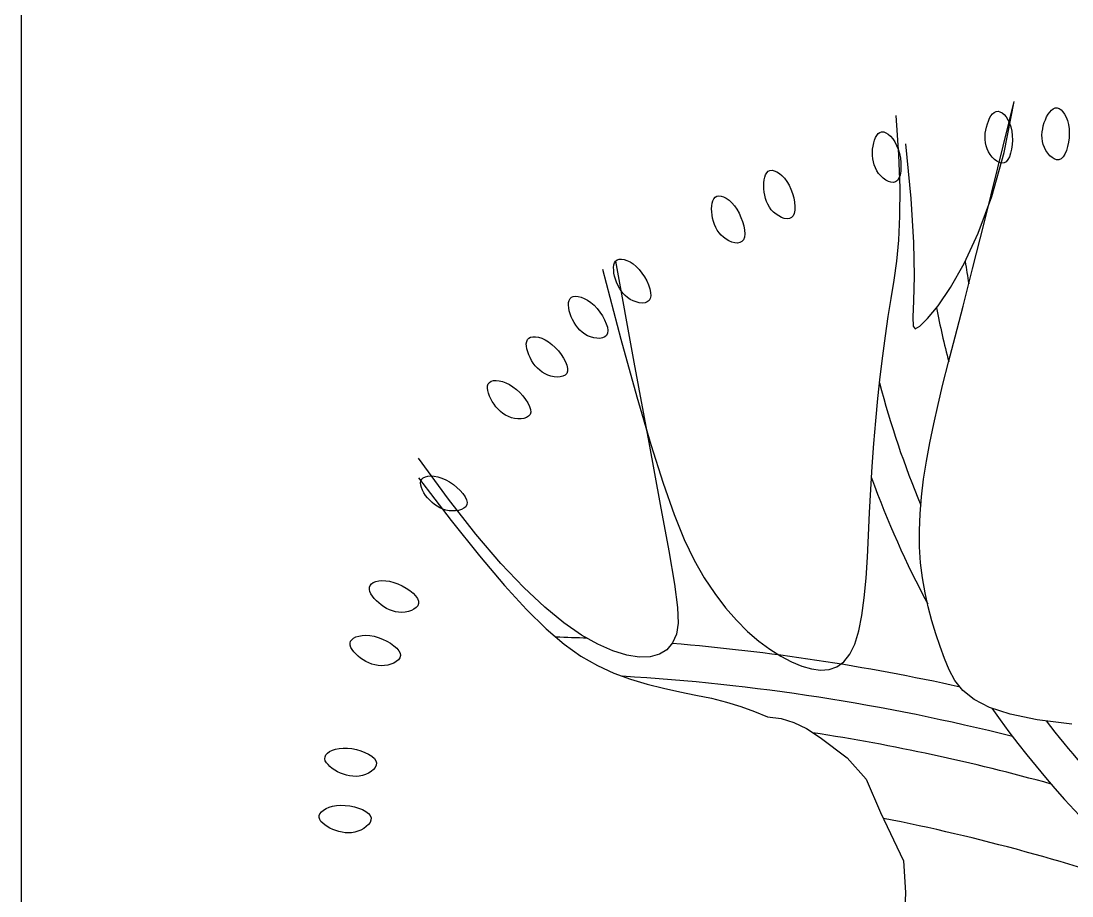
# Model space of a CAD drawing. Header units: millimetres. Extents: x -4017 to 59953, y -688 to 66564.
# Drawn here: x 18446 to 19463, y 43992 to 44838 of the extents above; entities that cross this region are included whole.
import ezdxf

# ---------------------------------------------------------------- set-up
doc = ezdxf.new("R2010")
doc.units = ezdxf.units.MM
doc.layers.add('www.cad-blocks.net', color=7, linetype='Continuous')

# ---------------------------------------------------------------- blocks, each defined once
blk = doc.blocks.new('A$C516926BB')
blk.add_line((20.9051, 38.5194), (20.9051, 0))
blk = doc.blocks.new('A$C60093FB1')
at = {"color": 0}
for p, q in [((0.674, 1.3977), (0.6898, 1.462)), ((0.68, 1.4126), (0.6898, 1.462)), ((0.7242, 1.4518), (0.7258, 1.4536)), ((0.7258, 1.4536), (0.7276, 1.4549)), ((0.7276, 1.4549), (0.7294, 1.4557)), ((0.7294, 1.4557), (0.7313, 1.4558)), ((0.7313, 1.4558), (0.7332, 1.4552)), ((0.7332, 1.4552), (0.7351, 1.454)), ((0.7351, 1.454), (0.7369, 1.4521)), ((0.5784, 1.4104), (0.5757, 1.4483)), ((0.6639, 1.4403), (0.6649, 1.4431)), ((0.6649, 1.4431), (0.6661, 1.4457)), ((0.6661, 1.4457), (0.6674, 1.448)), ((0.6674, 1.448), (0.6689, 1.4499)), ((0.6689, 1.4499), (0.6706, 1.4514)), ((0.6706, 1.4514), (0.6723, 1.4522)), ((0.6723, 1.4522), (0.6742, 1.4525)), ((0.6742, 1.4525), (0.6761, 1.4521)), ((0.6761, 1.4521), (0.6781, 1.451)), ((0.6781, 1.451), (0.6801, 1.4493)), ((0.6801, 1.4493), (0.682, 1.4471)), ((0.682, 1.4471), (0.6837, 1.4443)), ((0.6837, 1.4443), (0.6852, 1.4411)), ((0.7189, 1.4416), (0.72, 1.4444)), ((0.72, 1.4444), (0.7212, 1.4472)), ((0.7212, 1.4472), (0.7226, 1.4497)), ((0.7226, 1.4497), (0.7242, 1.4518)), ((0.7369, 1.4521), (0.7386, 1.4497)), ((0.7386, 1.4497), (0.7401, 1.4469)), ((0.7401, 1.4469), (0.7414, 1.4435)), ((0.7414, 1.4435), (0.7423, 1.4398)), ((0.6619, 1.4312), (0.6624, 1.4343)), ((0.6624, 1.4343), (0.663, 1.4373)), ((0.663, 1.4373), (0.6639, 1.4403)), ((0.6852, 1.4411), (0.6865, 1.4374)), ((0.6865, 1.4374), (0.6874, 1.4334)), ((0.6874, 1.4334), (0.6879, 1.4291)), ((0.7169, 1.4325), (0.7174, 1.4356)), ((0.7174, 1.4356), (0.718, 1.4386)), ((0.718, 1.4386), (0.7189, 1.4416)), ((0.7423, 1.4398), (0.7429, 1.4357)), ((0.7429, 1.4357), (0.7431, 1.4314)), ((0.554, 1.4219), (0.5548, 1.4246)), ((0.5548, 1.4246), (0.5557, 1.4271)), ((0.5557, 1.4271), (0.5569, 1.4292)), ((0.5569, 1.4292), (0.5583, 1.4309)), ((0.5583, 1.4309), (0.5599, 1.432)), ((0.5599, 1.432), (0.5617, 1.4326)), ((0.5617, 1.4326), (0.5637, 1.4325)), ((0.5637, 1.4325), (0.5658, 1.4317)), ((0.5658, 1.4317), (0.568, 1.4303)), ((0.568, 1.4303), (0.5702, 1.4284)), ((0.5702, 1.4284), (0.5724, 1.4259)), ((0.5724, 1.4259), (0.5744, 1.423)), ((0.5744, 1.423), (0.5762, 1.4196)), ((0.6617, 1.4282), (0.6619, 1.4312)), ((0.6618, 1.4251), (0.6617, 1.4282)), ((0.6621, 1.422), (0.6618, 1.4251)), ((0.6879, 1.4291), (0.6881, 1.4247)), ((0.6881, 1.4247), (0.6879, 1.4203)), ((0.7167, 1.4294), (0.7169, 1.4325)), ((0.7168, 1.4264), (0.7167, 1.4294)), ((0.7172, 1.4233), (0.7168, 1.4264)), ((0.718, 1.4203), (0.7172, 1.4233)), ((0.7424, 1.4226), (0.7415, 1.4184)), ((0.7429, 1.427), (0.7424, 1.4226)), ((0.7431, 1.4314), (0.7429, 1.427)), ((0.5529, 1.4128), (0.553, 1.4159)), ((0.5529, 1.4097), (0.5529, 1.4128)), ((0.553, 1.4159), (0.5534, 1.4189)), ((0.5534, 1.4189), (0.554, 1.4219)), ((0.5762, 1.4196), (0.5777, 1.4158)), ((0.5777, 1.4158), (0.5789, 1.4116)), ((0.5849, 1.4209), (0.59, 1.3681)), ((0.6628, 1.419), (0.6621, 1.422)), ((0.6637, 1.4161), (0.6628, 1.419)), ((0.665, 1.4133), (0.6637, 1.4161)), ((0.6667, 1.4106), (0.665, 1.4133)), ((0.6682, 1.3702), (0.68, 1.4126)), ((0.6873, 1.416), (0.6864, 1.4121)), ((0.6879, 1.4203), (0.6873, 1.416)), ((0.7191, 1.4174), (0.718, 1.4203)), ((0.7205, 1.4146), (0.7191, 1.4174)), ((0.7223, 1.4119), (0.7205, 1.4146)), ((0.7403, 1.4145), (0.7388, 1.4112)), ((0.7415, 1.4184), (0.7403, 1.4145)), ((0.5532, 1.4066), (0.5529, 1.4097)), ((0.5537, 1.4035), (0.5532, 1.4066)), ((0.5546, 1.4006), (0.5537, 1.4035)), ((0.5795, 1.3784), (0.5784, 1.4104)), ((0.5789, 1.4116), (0.5798, 1.4073)), ((0.5798, 1.4073), (0.5803, 1.4029)), ((0.5803, 1.4029), (0.5804, 1.3986)), ((0.6687, 1.4081), (0.6667, 1.4106)), ((0.6708, 1.4059), (0.6687, 1.4081)), ((0.6731, 1.4042), (0.6708, 1.4059)), ((0.6754, 1.403), (0.6731, 1.4042)), ((0.6777, 1.4025), (0.6754, 1.403)), ((0.68, 1.4027), (0.6777, 1.4025)), ((0.682, 1.4038), (0.68, 1.4027)), ((0.6837, 1.4058), (0.682, 1.4038)), ((0.6852, 1.4086), (0.6837, 1.4058)), ((0.6864, 1.4121), (0.6852, 1.4086)), ((0.7242, 1.4096), (0.7223, 1.4119)), ((0.7264, 1.4077), (0.7242, 1.4096)), ((0.7286, 1.4064), (0.7264, 1.4077)), ((0.7309, 1.4057), (0.7286, 1.4064)), ((0.7331, 1.4057), (0.7309, 1.4057)), ((0.7352, 1.4066), (0.7331, 1.4057)), ((0.7371, 1.4085), (0.7352, 1.4066)), ((0.7388, 1.4112), (0.7371, 1.4085)), ((0.4495, 1.3912), (0.4506, 1.3931)), ((0.4506, 1.3931), (0.452, 1.3945)), ((0.452, 1.3945), (0.4537, 1.3953)), ((0.4537, 1.3953), (0.4557, 1.3955)), ((0.4557, 1.3955), (0.4579, 1.3951)), ((0.4579, 1.3951), (0.4603, 1.3941)), ((0.4603, 1.3941), (0.4628, 1.3925)), ((0.4628, 1.3925), (0.4653, 1.3904)), ((0.5557, 1.3977), (0.5546, 1.4006)), ((0.5571, 1.395), (0.5557, 1.3977)), ((0.5588, 1.3924), (0.5571, 1.395)), ((0.5609, 1.39), (0.5588, 1.3924)), ((0.5801, 1.3945), (0.5795, 1.3909)), ((0.5804, 1.3986), (0.5801, 1.3945)), ((0.6608, 1.3443), (0.674, 1.3977)), ((0.4477, 1.3805), (0.4478, 1.3835)), ((0.4478, 1.3835), (0.4481, 1.3863)), ((0.4481, 1.3863), (0.4487, 1.3889)), ((0.4487, 1.3889), (0.4495, 1.3912)), ((0.4653, 1.3904), (0.4677, 1.3878)), ((0.4677, 1.3878), (0.4701, 1.3847)), ((0.4701, 1.3847), (0.4722, 1.3812)), ((0.5632, 1.3878), (0.5609, 1.39)), ((0.5657, 1.386), (0.5632, 1.3878)), ((0.5682, 1.3847), (0.5657, 1.386)), ((0.5707, 1.3839), (0.5682, 1.3847)), ((0.573, 1.3837), (0.5707, 1.3839)), ((0.5752, 1.3843), (0.573, 1.3837)), ((0.577, 1.3857), (0.5752, 1.3843)), ((0.5784, 1.3879), (0.577, 1.3857)), ((0.5795, 1.3909), (0.5784, 1.3879)), ((0.4478, 1.3774), (0.4477, 1.3805)), ((0.4481, 1.3743), (0.4478, 1.3774)), ((0.4486, 1.3713), (0.4481, 1.3743)), ((0.4722, 1.3812), (0.474, 1.3773)), ((0.474, 1.3773), (0.4755, 1.3731)), ((0.4755, 1.3731), (0.4767, 1.3689)), ((0.5794, 1.3512), (0.5795, 1.3784)), ((0.3974, 1.361), (0.3977, 1.3637)), ((0.3977, 1.3637), (0.3984, 1.366)), ((0.3984, 1.366), (0.3993, 1.368)), ((0.3993, 1.368), (0.4006, 1.3695)), ((0.4006, 1.3695), (0.4022, 1.3704)), ((0.4022, 1.3704), (0.4042, 1.3708)), ((0.4042, 1.3708), (0.4065, 1.3705)), ((0.4065, 1.3705), (0.4089, 1.3697)), ((0.4089, 1.3697), (0.4115, 1.3684)), ((0.4115, 1.3684), (0.4142, 1.3665)), ((0.4142, 1.3665), (0.4168, 1.3641)), ((0.4168, 1.3641), (0.4194, 1.3612)), ((0.4494, 1.3683), (0.4486, 1.3713)), ((0.4504, 1.3654), (0.4494, 1.3683)), ((0.4517, 1.3626), (0.4504, 1.3654)), ((0.4532, 1.3599), (0.4517, 1.3626)), ((0.4767, 1.3689), (0.4775, 1.3646)), ((0.4775, 1.3646), (0.4779, 1.3606)), ((0.59, 1.3681), (0.5925, 1.3258)), ((0.6551, 1.3346), (0.6682, 1.3702)), ((0.3972, 1.3582), (0.3974, 1.361)), ((0.3974, 1.3552), (0.3972, 1.3582)), ((0.3977, 1.3521), (0.3974, 1.3552)), ((0.3983, 1.3491), (0.3977, 1.3521)), ((0.4194, 1.3612), (0.4217, 1.3578)), ((0.4217, 1.3578), (0.4239, 1.3541)), ((0.4239, 1.3541), (0.4257, 1.35)), ((0.455, 1.3574), (0.4532, 1.3599)), ((0.4572, 1.3551), (0.455, 1.3574)), ((0.4596, 1.3531), (0.4572, 1.3551)), ((0.4622, 1.3513), (0.4596, 1.3531)), ((0.4772, 1.3538), (0.4762, 1.3514)), ((0.4778, 1.357), (0.4772, 1.3538)), ((0.4779, 1.3606), (0.4778, 1.357)), ((0.3991, 1.3461), (0.3983, 1.3491)), ((0.4001, 1.3432), (0.3991, 1.3461)), ((0.4013, 1.3403), (0.4001, 1.3432)), ((0.4257, 1.35), (0.4272, 1.3459)), ((0.4272, 1.3459), (0.4283, 1.3417)), ((0.4283, 1.3417), (0.429, 1.3377)), ((0.4649, 1.3499), (0.4622, 1.3513)), ((0.4676, 1.349), (0.4649, 1.3499)), ((0.4702, 1.3486), (0.4676, 1.349)), ((0.4726, 1.3488), (0.4702, 1.3486)), ((0.4746, 1.3497), (0.4726, 1.3488)), ((0.4762, 1.3514), (0.4746, 1.3497)), ((0.5782, 1.328), (0.5794, 1.3512)), ((0.6496, 1.3003), (0.6608, 1.3443)), ((0.4028, 1.3376), (0.4013, 1.3403)), ((0.4045, 1.3351), (0.4028, 1.3376)), ((0.4065, 1.3328), (0.4045, 1.3351)), ((0.4088, 1.3307), (0.4065, 1.3328)), ((0.429, 1.3377), (0.4293, 1.3341)), ((0.4293, 1.3341), (0.429, 1.3309)), ((0.6416, 1.3054), (0.6551, 1.3346)), ((0.4114, 1.3288), (0.4088, 1.3307)), ((0.4141, 1.3272), (0.4114, 1.3288)), ((0.417, 1.3261), (0.4141, 1.3272)), ((0.4197, 1.3254), (0.417, 1.3261)), ((0.4223, 1.3252), (0.4197, 1.3254)), ((0.4247, 1.3256), (0.4223, 1.3252)), ((0.4266, 1.3266), (0.4247, 1.3256)), ((0.4281, 1.3284), (0.4266, 1.3266)), ((0.429, 1.3309), (0.4281, 1.3284)), ((0.5763, 1.3076), (0.5782, 1.328)), ((0.5925, 1.3258), (0.593, 1.2932)), ((0.3025, 1.3016), (0.3028, 1.304)), ((0.3026, 1.2989), (0.3025, 1.3016)), ((0.3028, 1.304), (0.3035, 1.3061)), ((0.3035, 1.3061), (0.3045, 1.3078)), ((0.3045, 1.3078), (0.306, 1.3089)), ((0.3045, 1.3078), (0.3221, 1.2099)), ((0.306, 1.3089), (0.3078, 1.3096)), ((0.3078, 1.3096), (0.3101, 1.3097)), ((0.3101, 1.3097), (0.3127, 1.3093)), ((0.3127, 1.3093), (0.3154, 1.3084)), ((0.3154, 1.3084), (0.3184, 1.3069)), ((0.3184, 1.3069), (0.3213, 1.305)), ((0.3213, 1.305), (0.3243, 1.3025)), ((0.3243, 1.3025), (0.3272, 1.2996)), ((0.5738, 1.2892), (0.5763, 1.3076)), ((0.6284, 1.2822), (0.6416, 1.3054)), ((0.2917, 1.2998), (0.3095, 1.2324)), ((0.3029, 1.2961), (0.3026, 1.2989)), ((0.3035, 1.2932), (0.3029, 1.2961)), ((0.3043, 1.2902), (0.3035, 1.2932)), ((0.3272, 1.2996), (0.3299, 1.2962)), ((0.3299, 1.2962), (0.3323, 1.2925)), ((0.3323, 1.2925), (0.3345, 1.2886)), ((0.593, 1.2932), (0.5926, 1.2694)), ((0.6404, 1.2642), (0.6496, 1.3003)), ((0.3054, 1.2873), (0.3043, 1.2902)), ((0.3066, 1.2844), (0.3054, 1.2873)), ((0.3081, 1.2817), (0.3066, 1.2844)), ((0.3097, 1.2791), (0.3081, 1.2817)), ((0.3345, 1.2886), (0.3362, 1.2847)), ((0.3362, 1.2847), (0.3375, 1.2809)), ((0.3375, 1.2809), (0.3383, 1.2773)), ((0.571, 1.2716), (0.5738, 1.2892)), ((0.6163, 1.2646), (0.6284, 1.2822)), ((0.2595, 1.2697), (0.2604, 1.2714)), ((0.2604, 1.2714), (0.2617, 1.2727)), ((0.2617, 1.2727), (0.2635, 1.2735)), ((0.2635, 1.2735), (0.2658, 1.2738)), ((0.2658, 1.2738), (0.2684, 1.2736)), ((0.2684, 1.2736), (0.2712, 1.2729)), ((0.2712, 1.2729), (0.2742, 1.2717)), ((0.2742, 1.2717), (0.2774, 1.27)), ((0.3116, 1.2767), (0.3097, 1.2791)), ((0.3137, 1.2744), (0.3116, 1.2767)), ((0.3161, 1.2724), (0.3137, 1.2744)), ((0.3187, 1.2707), (0.3161, 1.2724)), ((0.3215, 1.2693), (0.3187, 1.2707)), ((0.338, 1.2715), (0.3369, 1.2695)), ((0.3385, 1.2741), (0.338, 1.2715)), ((0.3383, 1.2773), (0.3385, 1.2741)), ((0.5681, 1.254), (0.571, 1.2716)), ((0.2589, 1.2651), (0.259, 1.2676)), ((0.2591, 1.2625), (0.2589, 1.2651)), ((0.259, 1.2676), (0.2595, 1.2697)), ((0.2597, 1.2597), (0.2591, 1.2625)), ((0.2774, 1.27), (0.2805, 1.2678)), ((0.2805, 1.2678), (0.2836, 1.2651)), ((0.2836, 1.2651), (0.2866, 1.2619)), ((0.2866, 1.2619), (0.2893, 1.2584)), ((0.3245, 1.2682), (0.3215, 1.2693)), ((0.3274, 1.2675), (0.3245, 1.2682)), ((0.3303, 1.2672), (0.3274, 1.2675)), ((0.3329, 1.2674), (0.3303, 1.2672)), ((0.3351, 1.2682), (0.3329, 1.2674)), ((0.3369, 1.2695), (0.3351, 1.2682)), ((0.5926, 1.2694), (0.592, 1.2535)), ((0.6061, 1.2523), (0.6163, 1.2646)), ((0.6328, 1.2346), (0.6404, 1.2642)), ((0.2605, 1.2568), (0.2597, 1.2597)), ((0.2616, 1.2539), (0.2605, 1.2568)), ((0.2628, 1.2511), (0.2616, 1.2539)), ((0.2643, 1.2483), (0.2628, 1.2511)), ((0.2893, 1.2584), (0.2917, 1.2547)), ((0.2917, 1.2547), (0.2938, 1.2509)), ((0.2938, 1.2509), (0.2954, 1.2472)), ((0.5654, 1.2355), (0.5681, 1.254)), ((0.592, 1.2535), (0.5923, 1.2447)), ((0.5986, 1.2448), (0.6061, 1.2523)), ((0.2659, 1.2457), (0.2643, 1.2483)), ((0.2678, 1.2433), (0.2659, 1.2457)), ((0.2699, 1.241), (0.2678, 1.2433)), ((0.2722, 1.2389), (0.2699, 1.241)), ((0.2954, 1.2472), (0.2965, 1.2437)), ((0.2965, 1.2437), (0.2969, 1.2406)), ((0.2969, 1.2406), (0.2966, 1.2379)), ((0.5923, 1.2447), (0.5941, 1.2421)), ((0.5941, 1.2421), (0.5986, 1.2448)), ((0.2181, 1.2278), (0.2185, 1.23)), ((0.2185, 1.23), (0.2192, 1.2318)), ((0.2192, 1.2318), (0.2205, 1.2332)), ((0.2205, 1.2332), (0.2222, 1.2341)), ((0.2222, 1.2341), (0.2244, 1.2346)), ((0.2244, 1.2346), (0.227, 1.2346)), ((0.227, 1.2346), (0.2299, 1.2341)), ((0.2299, 1.2341), (0.233, 1.2331)), ((0.233, 1.2331), (0.2363, 1.2316)), ((0.2363, 1.2316), (0.2396, 1.2297)), ((0.2396, 1.2297), (0.2429, 1.2272)), ((0.2747, 1.2371), (0.2722, 1.2389)), ((0.2774, 1.2356), (0.2747, 1.2371)), ((0.2803, 1.2344), (0.2774, 1.2356)), ((0.2834, 1.2335), (0.2803, 1.2344)), ((0.2864, 1.2331), (0.2834, 1.2335)), ((0.2892, 1.233), (0.2864, 1.2331)), ((0.2918, 1.2334), (0.2892, 1.233)), ((0.294, 1.2344), (0.2918, 1.2334)), ((0.2956, 1.2359), (0.294, 1.2344)), ((0.2966, 1.2379), (0.2956, 1.2359)), ((0.3095, 1.2324), (0.3249, 1.1764)), ((0.5627, 1.216), (0.5654, 1.2355)), ((0.6264, 1.2099), (0.6328, 1.2346)), ((0.2182, 1.2254), (0.2181, 1.2278)), ((0.2187, 1.2228), (0.2182, 1.2254)), ((0.2195, 1.22), (0.2187, 1.2228)), ((0.2205, 1.2172), (0.2195, 1.22)), ((0.2429, 1.2272), (0.2461, 1.2243)), ((0.2461, 1.2243), (0.2491, 1.2211)), ((0.2491, 1.2211), (0.2518, 1.2175)), ((0.2218, 1.2144), (0.2205, 1.2172)), ((0.2233, 1.2117), (0.2218, 1.2144)), ((0.2249, 1.2091), (0.2233, 1.2117)), ((0.2518, 1.2175), (0.2541, 1.2139)), ((0.2541, 1.2139), (0.256, 1.2104)), ((0.256, 1.2104), (0.2574, 1.207)), ((0.3221, 1.2099), (0.3365, 1.1323)), ((0.5603, 1.1957), (0.5627, 1.216)), ((0.621, 1.1886), (0.6264, 1.2099)), ((0.2268, 1.2066), (0.2249, 1.2091)), ((0.2288, 1.2043), (0.2268, 1.2066)), ((0.2311, 1.2022), (0.2288, 1.2043)), ((0.2335, 1.2003), (0.2311, 1.2022)), ((0.2362, 1.1987), (0.2335, 1.2003)), ((0.2572, 1.1991), (0.2556, 1.1975)), ((0.258, 1.2012), (0.2572, 1.1991)), ((0.2574, 1.207), (0.2581, 1.2039)), ((0.2581, 1.2039), (0.258, 1.2012)), ((0.1807, 1.1871), (0.1813, 1.189)), ((0.1813, 1.189), (0.1824, 1.1905)), ((0.1824, 1.1905), (0.1841, 1.1916)), ((0.1841, 1.1916), (0.1863, 1.1922)), ((0.1863, 1.1922), (0.1889, 1.1924)), ((0.1889, 1.1924), (0.1918, 1.1921)), ((0.1918, 1.1921), (0.195, 1.1914)), ((0.195, 1.1914), (0.1983, 1.1902)), ((0.1983, 1.1902), (0.2018, 1.1885)), ((0.239, 1.1974), (0.2362, 1.1987)), ((0.242, 1.1964), (0.239, 1.1974)), ((0.2451, 1.1958), (0.242, 1.1964)), ((0.2481, 1.1956), (0.2451, 1.1958)), ((0.251, 1.1957), (0.2481, 1.1956)), ((0.2535, 1.1964), (0.251, 1.1957)), ((0.2556, 1.1975), (0.2535, 1.1964)), ((0.558, 1.1748), (0.5603, 1.1957)), ((0.1805, 1.185), (0.1807, 1.1871)), ((0.1808, 1.1825), (0.1805, 1.185)), ((0.1815, 1.18), (0.1808, 1.1825)), ((0.1825, 1.1773), (0.1815, 1.18)), ((0.2018, 1.1885), (0.2052, 1.1863)), ((0.2052, 1.1863), (0.2087, 1.1837)), ((0.2087, 1.1837), (0.2119, 1.1807)), ((0.2119, 1.1807), (0.2149, 1.1774)), ((0.6163, 1.1692), (0.621, 1.1886)), ((0.1838, 1.1746), (0.1825, 1.1773)), ((0.1852, 1.1719), (0.1838, 1.1746)), ((0.1869, 1.1693), (0.1852, 1.1719)), ((0.1888, 1.1668), (0.1869, 1.1693)), ((0.2149, 1.1774), (0.2175, 1.174)), ((0.2175, 1.174), (0.2197, 1.1706)), ((0.2197, 1.1706), (0.2213, 1.1673)), ((0.3249, 1.1764), (0.3384, 1.1305)), ((0.556, 1.1533), (0.558, 1.1748)), ((0.6121, 1.1505), (0.6163, 1.1692)), ((0.1908, 1.1645), (0.1888, 1.1668)), ((0.1931, 1.1623), (0.1908, 1.1645)), ((0.1955, 1.1604), (0.1931, 1.1623)), ((0.198, 1.1588), (0.1955, 1.1604)), ((0.2008, 1.1574), (0.198, 1.1588)), ((0.2217, 1.1594), (0.2203, 1.1577)), ((0.2213, 1.1673), (0.2222, 1.1642)), ((0.2224, 1.1616), (0.2217, 1.1594)), ((0.2222, 1.1642), (0.2224, 1.1616)), ((0.2037, 1.1563), (0.2008, 1.1574)), ((0.2068, 1.1555), (0.2037, 1.1563)), ((0.2099, 1.1552), (0.2068, 1.1555)), ((0.213, 1.1552), (0.2099, 1.1552)), ((0.2158, 1.1556), (0.213, 1.1552)), ((0.2183, 1.1564), (0.2158, 1.1556)), ((0.2203, 1.1577), (0.2183, 1.1564)), ((0.5541, 1.1314), (0.556, 1.1533)), ((0.6083, 1.1322), (0.6121, 1.1505)), ((0.3365, 1.1323), (0.3477, 1.0725)), ((0.3384, 1.1305), (0.3503, 1.0931)), ((0.5525, 1.1092), (0.5541, 1.1314)), ((0.605, 1.1144), (0.6083, 1.1322)), ((0.1429, 1.0775), (0.1139, 1.1172)), ((0.5512, 1.0869), (0.5525, 1.1092)), ((0.6023, 1.0969), (0.605, 1.1144)), ((0.1139, 1.0981), (0.1455, 1.0571)), ((0.117, 1.0969), (0.1185, 1.0982)), ((0.1185, 1.0982), (0.1205, 1.0992)), ((0.1205, 1.0992), (0.123, 1.0998)), ((0.123, 1.0998), (0.126, 1.1)), ((0.126, 1.1), (0.1292, 1.0997)), ((0.1292, 1.0997), (0.1327, 1.0991)), ((0.1327, 1.0991), (0.1364, 1.0979)), ((0.1364, 1.0979), (0.1402, 1.0963)), ((0.1158, 1.0933), (0.1161, 1.0952)), ((0.116, 1.0911), (0.1158, 1.0933)), ((0.1167, 1.0888), (0.116, 1.0911)), ((0.1161, 1.0952), (0.117, 1.0969)), ((0.1177, 1.0863), (0.1167, 1.0888)), ((0.1402, 1.0963), (0.144, 1.0942)), ((0.144, 1.0942), (0.1476, 1.0918)), ((0.1476, 1.0918), (0.1511, 1.089)), ((0.1511, 1.089), (0.1542, 1.086)), ((0.3503, 1.0931), (0.361, 1.0629)), ((0.6002, 1.0799), (0.6023, 1.0969)), ((0.1191, 1.0838), (0.1177, 1.0863)), ((0.1208, 1.0813), (0.1191, 1.0838)), ((0.1227, 1.0789), (0.1208, 1.0813)), ((0.1247, 1.0766), (0.1227, 1.0789)), ((0.1694, 1.0437), (0.1429, 1.0775)), ((0.1542, 1.086), (0.1569, 1.083)), ((0.1569, 1.083), (0.159, 1.08)), ((0.159, 1.08), (0.1604, 1.0771)), ((0.1604, 1.0771), (0.161, 1.0745)), ((0.55, 1.0646), (0.5512, 1.0869)), ((0.5988, 1.0633), (0.6002, 1.0799)), ((0.127, 1.0745), (0.1247, 1.0766)), ((0.1294, 1.0725), (0.127, 1.0745)), ((0.1319, 1.0707), (0.1294, 1.0725)), ((0.1346, 1.0692), (0.1319, 1.0707)), ((0.1374, 1.0679), (0.1346, 1.0692)), ((0.1403, 1.067), (0.1374, 1.0679)), ((0.1434, 1.0664), (0.1403, 1.067)), ((0.1554, 1.0676), (0.1527, 1.0667)), ((0.1577, 1.0688), (0.1554, 1.0676)), ((0.1595, 1.0703), (0.1577, 1.0688)), ((0.1607, 1.0723), (0.1595, 1.0703)), ((0.161, 1.0745), (0.1607, 1.0723)), ((0.3477, 1.0725), (0.3559, 1.0278)), ((0.1465, 1.0662), (0.1434, 1.0664)), ((0.1455, 1.0571), (0.173, 1.0227)), ((0.1497, 1.0663), (0.1465, 1.0662)), ((0.1527, 1.0667), (0.1497, 1.0663)), ((0.361, 1.0629), (0.3709, 1.0385)), ((0.549, 1.0426), (0.55, 1.0646)), ((0.5982, 1.0472), (0.5988, 1.0633)), ((0.5984, 1.0315), (0.5982, 1.0472)), ((0.1936, 1.0154), (0.1694, 1.0437)), ((0.3709, 1.0385), (0.3805, 1.0185)), ((0.5479, 1.0214), (0.549, 1.0426)), ((0.3559, 1.0278), (0.3614, 0.9955)), ((0.5994, 1.0162), (0.5984, 1.0315)), ((0.173, 1.0227), (0.1971, 0.9942)), ((0.3805, 1.0185), (0.3902, 1.0015)), ((0.5466, 1.0011), (0.5479, 1.0214)), ((0.6012, 1.0015), (0.5994, 1.0162)), ((0.2157, 0.9921), (0.1936, 1.0154)), ((0.0683, 0.9957), (0.0701, 0.997)), ((0.0701, 0.997), (0.0725, 0.998)), ((0.0725, 0.998), (0.0754, 0.9986)), ((0.0754, 0.9986), (0.0786, 0.9989)), ((0.0786, 0.9989), (0.0822, 0.9988)), ((0.0822, 0.9988), (0.086, 0.9982)), ((0.086, 0.9982), (0.09, 0.9972)), ((0.09, 0.9972), (0.094, 0.9958)), ((0.3902, 1.0015), (0.4003, 0.9863)), ((0.5449, 0.9823), (0.5466, 1.0011)), ((0.6037, 0.9872), (0.6012, 1.0015)), ((0.0664, 0.9924), (0.067, 0.9941)), ((0.0664, 0.9904), (0.0664, 0.9924)), ((0.0669, 0.9883), (0.0664, 0.9904)), ((0.0679, 0.9861), (0.0669, 0.9883)), ((0.067, 0.9941), (0.0683, 0.9957)), ((0.0694, 0.9838), (0.0679, 0.9861)), ((0.094, 0.9958), (0.0981, 0.9939)), ((0.0981, 0.9939), (0.1019, 0.9917)), ((0.1019, 0.9917), (0.1055, 0.9893)), ((0.1055, 0.9893), (0.1086, 0.9867)), ((0.1086, 0.9867), (0.1111, 0.9841)), ((0.1971, 0.9942), (0.2183, 0.971)), ((0.236, 0.9731), (0.2157, 0.9921)), ((0.3614, 0.9955), (0.3644, 0.973)), ((0.4003, 0.9863), (0.4107, 0.9726)), ((0.6068, 0.9734), (0.6037, 0.9872)), ((0.0711, 0.9816), (0.0694, 0.9838)), ((0.0732, 0.9794), (0.0711, 0.9816)), ((0.0754, 0.9773), (0.0732, 0.9794)), ((0.0778, 0.9754), (0.0754, 0.9773)), ((0.1111, 0.9841), (0.1129, 0.9815)), ((0.1129, 0.9815), (0.1139, 0.979)), ((0.114, 0.9767), (0.1132, 0.9746)), ((0.1139, 0.979), (0.114, 0.9767)), ((0.5426, 0.9652), (0.5449, 0.9823)), ((0.0804, 0.9736), (0.0778, 0.9754)), ((0.083, 0.972), (0.0804, 0.9736)), ((0.0858, 0.9706), (0.083, 0.972)), ((0.0887, 0.9696), (0.0858, 0.9706)), ((0.0916, 0.9688), (0.0887, 0.9696)), ((0.0947, 0.9683), (0.0916, 0.9688)), ((0.0978, 0.9682), (0.0947, 0.9683)), ((0.101, 0.9684), (0.0978, 0.9682)), ((0.1041, 0.969), (0.101, 0.9684)), ((0.107, 0.97), (0.1041, 0.969)), ((0.1095, 0.9712), (0.107, 0.97)), ((0.1116, 0.9728), (0.1095, 0.9712)), ((0.1132, 0.9746), (0.1116, 0.9728)), ((0.2183, 0.971), (0.2373, 0.9524)), ((0.2545, 0.958), (0.236, 0.9731)), ((0.3644, 0.973), (0.3649, 0.9577)), ((0.4107, 0.9726), (0.4213, 0.9605)), ((0.6103, 0.9601), (0.6068, 0.9734)), ((0.2715, 0.9463), (0.2545, 0.958)), ((0.3649, 0.9577), (0.3633, 0.947)), ((0.4213, 0.9605), (0.4321, 0.9498)), ((0.5396, 0.9502), (0.5426, 0.9652)), ((0.6142, 0.9474), (0.6103, 0.9601)), ((0.0534, 0.9444), (0.0562, 0.9453)), ((0.0562, 0.9453), (0.0594, 0.9458)), ((0.0594, 0.9458), (0.063, 0.946)), ((0.063, 0.946), (0.0668, 0.9457)), ((0.0668, 0.9457), (0.0709, 0.9451)), ((0.0709, 0.9451), (0.075, 0.9439)), ((0.2373, 0.9524), (0.2547, 0.9376)), ((0.2873, 0.9375), (0.2715, 0.9463)), ((0.3633, 0.947), (0.3596, 0.9386)), ((0.4321, 0.9498), (0.4429, 0.9405)), ((0.5358, 0.9376), (0.5396, 0.9502)), ((0.6183, 0.9352), (0.6142, 0.9474)), ((0.0477, 0.9383), (0.0482, 0.9402)), ((0.0479, 0.9364), (0.0477, 0.9383)), ((0.0486, 0.9343), (0.0479, 0.9364)), ((0.0482, 0.9402), (0.0493, 0.9418)), ((0.0493, 0.9418), (0.0511, 0.9432)), ((0.0511, 0.9432), (0.0534, 0.9444)), ((0.075, 0.9439), (0.0792, 0.9423)), ((0.0792, 0.9423), (0.0832, 0.9405)), ((0.0832, 0.9405), (0.0869, 0.9383)), ((0.0869, 0.9383), (0.0902, 0.936)), ((0.0902, 0.936), (0.093, 0.9336)), ((0.2547, 0.9376), (0.271, 0.926)), ((0.3018, 0.931), (0.2873, 0.9375)), ((0.3596, 0.9386), (0.3541, 0.9321)), ((0.4429, 0.9405), (0.4537, 0.9326)), ((0.5309, 0.9278), (0.5358, 0.9376)), ((0.6226, 0.9236), (0.6183, 0.9352)), ((0.0498, 0.9322), (0.0486, 0.9343)), ((0.0514, 0.9301), (0.0498, 0.9322)), ((0.0533, 0.928), (0.0514, 0.9301)), ((0.0555, 0.926), (0.0533, 0.928)), ((0.0579, 0.924), (0.0555, 0.926)), ((0.093, 0.9336), (0.095, 0.9311)), ((0.095, 0.9311), (0.0962, 0.9287)), ((0.0964, 0.9264), (0.0958, 0.9243)), ((0.0962, 0.9287), (0.0964, 0.9264)), ((0.271, 0.926), (0.2869, 0.9168)), ((0.3152, 0.9269), (0.3018, 0.931)), ((0.3272, 0.925), (0.3152, 0.9269)), ((0.3378, 0.9253), (0.3272, 0.925)), ((0.3468, 0.9277), (0.3378, 0.9253)), ((0.3541, 0.9321), (0.3468, 0.9277)), ((0.4537, 0.9326), (0.4643, 0.9259)), ((0.4643, 0.9259), (0.4745, 0.9205)), ((0.5251, 0.9205), (0.5309, 0.9278)), ((0.0605, 0.9223), (0.0579, 0.924)), ((0.0631, 0.9207), (0.0605, 0.9223)), ((0.0659, 0.9193), (0.0631, 0.9207)), ((0.0688, 0.9182), (0.0659, 0.9193)), ((0.0717, 0.9174), (0.0688, 0.9182)), ((0.0748, 0.9168), (0.0717, 0.9174)), ((0.0778, 0.9166), (0.0748, 0.9168)), ((0.081, 0.9167), (0.0778, 0.9166)), ((0.0841, 0.9172), (0.081, 0.9167)), ((0.0871, 0.918), (0.0841, 0.9172)), ((0.0899, 0.9192), (0.0871, 0.918)), ((0.0924, 0.9207), (0.0899, 0.9192)), ((0.0944, 0.9224), (0.0924, 0.9207)), ((0.0958, 0.9243), (0.0944, 0.9224)), ((0.2869, 0.9168), (0.3028, 0.9095)), ((0.4745, 0.9205), (0.4844, 0.9163)), ((0.4844, 0.9163), (0.4938, 0.9136)), ((0.5109, 0.9131), (0.5184, 0.9157)), ((0.5184, 0.9157), (0.5251, 0.9205)), ((0.6271, 0.9126), (0.6226, 0.9236)), ((0.3028, 0.9095), (0.3189, 0.9036)), ((0.4938, 0.9136), (0.5027, 0.9124)), ((0.5027, 0.9124), (0.5109, 0.9131)), ((0.6326, 0.9023), (0.6271, 0.9126)), ((0.3189, 0.9036), (0.3349, 0.8988)), ((0.3349, 0.8988), (0.3509, 0.8949)), ((0.3509, 0.8949), (0.3666, 0.8915)), ((0.6403, 0.8928), (0.6326, 0.9023)), ((0.3666, 0.8915), (0.382, 0.8883)), ((0.382, 0.8883), (0.3971, 0.8851)), ((0.3971, 0.8851), (0.4116, 0.8815)), ((0.651, 0.8841), (0.6403, 0.8928)), ((0.6659, 0.8764), (0.651, 0.8841)), ((0.4116, 0.8815), (0.4255, 0.8773)), ((0.4255, 0.8773), (0.4388, 0.8725)), ((0.686, 0.8698), (0.6659, 0.8764)), ((0.4388, 0.8725), (0.4513, 0.8671)), ((0.4513, 0.8671), (0.4646, 0.8655)), ((0.4646, 0.8655), (0.4768, 0.8619)), ((0.7122, 0.8643), (0.686, 0.8698)), ((0.7457, 0.8601), (0.7122, 0.8643)), ((0.4768, 0.8619), (0.4889, 0.8558)), ((0.4889, 0.8558), (0.5023, 0.8473)), ((0.5023, 0.8473), (0.5283, 0.8277)), ((0.0259, 0.8321), (0.028, 0.8336)), ((0.028, 0.8336), (0.0307, 0.8349)), ((0.0307, 0.8349), (0.0338, 0.8359)), ((0.0338, 0.8359), (0.0373, 0.8367)), ((0.0373, 0.8367), (0.0411, 0.837)), ((0.0411, 0.837), (0.0452, 0.837)), ((0.0452, 0.837), (0.0495, 0.8365)), ((0.0495, 0.8365), (0.0538, 0.8356)), ((0.0538, 0.8356), (0.0581, 0.8344)), ((0.0581, 0.8344), (0.0621, 0.8328)), ((0.0234, 0.8267), (0.0236, 0.8286)), ((0.0238, 0.8248), (0.0234, 0.8267)), ((0.0236, 0.8286), (0.0244, 0.8304)), ((0.0249, 0.8229), (0.0238, 0.8248)), ((0.0244, 0.8304), (0.0259, 0.8321)), ((0.0621, 0.8328), (0.0657, 0.8311)), ((0.0657, 0.8311), (0.0688, 0.8291)), ((0.0688, 0.8291), (0.0712, 0.827)), ((0.0712, 0.827), (0.0727, 0.8248)), ((0.0727, 0.8248), (0.0733, 0.8226)), ((0.5283, 0.8277), (0.5468, 0.807)), ((0.0264, 0.821), (0.0249, 0.8229)), ((0.0283, 0.8191), (0.0264, 0.821)), ((0.0305, 0.8174), (0.0283, 0.8191)), ((0.033, 0.8157), (0.0305, 0.8174)), ((0.0357, 0.8142), (0.033, 0.8157)), ((0.0385, 0.8129), (0.0357, 0.8142)), ((0.0681, 0.8144), (0.0655, 0.8129)), ((0.0703, 0.8163), (0.0681, 0.8144)), ((0.072, 0.8183), (0.0703, 0.8163)), ((0.073, 0.8204), (0.072, 0.8183)), ((0.0733, 0.8226), (0.073, 0.8204)), ((0.0414, 0.8117), (0.0385, 0.8129)), ((0.0443, 0.8108), (0.0414, 0.8117)), ((0.0473, 0.8102), (0.0443, 0.8108)), ((0.0504, 0.8098), (0.0473, 0.8102)), ((0.0535, 0.8097), (0.0504, 0.8098)), ((0.0565, 0.8099), (0.0535, 0.8097)), ((0.0596, 0.8106), (0.0565, 0.8099)), ((0.0626, 0.8115), (0.0596, 0.8106)), ((0.0655, 0.8129), (0.0626, 0.8115)), ((0.5468, 0.807), (0.5607, 0.7746)), ((0.0179, 0.7717), (0.0186, 0.7736)), ((0.0186, 0.7736), (0.02, 0.7754)), ((0.02, 0.7754), (0.022, 0.7771)), ((0.022, 0.7771), (0.0245, 0.7786)), ((0.0245, 0.7786), (0.0275, 0.7798)), ((0.0275, 0.7798), (0.0309, 0.7808)), ((0.0309, 0.7808), (0.0347, 0.7815)), ((0.0347, 0.7815), (0.0388, 0.7818)), ((0.0388, 0.7818), (0.0431, 0.7816)), ((0.0431, 0.7816), (0.0475, 0.7811)), ((0.0475, 0.7811), (0.0519, 0.7802)), ((0.0519, 0.7802), (0.056, 0.779)), ((0.056, 0.779), (0.0597, 0.7775)), ((0.0597, 0.7775), (0.063, 0.7758)), ((0.063, 0.7758), (0.0655, 0.7739)), ((0.0655, 0.7739), (0.0672, 0.7718)), ((0.5607, 0.7746), (0.5828, 0.7281)), ((0.0178, 0.7698), (0.0179, 0.7717)), ((0.0185, 0.768), (0.0178, 0.7698)), ((0.0196, 0.7661), (0.0185, 0.768)), ((0.0213, 0.7644), (0.0196, 0.7661)), ((0.0233, 0.7627), (0.0213, 0.7644)), ((0.0257, 0.7611), (0.0233, 0.7627)), ((0.0654, 0.7631), (0.0634, 0.7611)), ((0.067, 0.7652), (0.0654, 0.7631)), ((0.0678, 0.7674), (0.067, 0.7652)), ((0.0672, 0.7718), (0.068, 0.7696)), ((0.068, 0.7696), (0.0678, 0.7674)), ((0.0283, 0.7596), (0.0257, 0.7611)), ((0.0311, 0.7583), (0.0283, 0.7596)), ((0.034, 0.7572), (0.0311, 0.7583)), ((0.037, 0.7563), (0.034, 0.7572)), ((0.04, 0.7556), (0.037, 0.7563)), ((0.043, 0.7552), (0.04, 0.7556)), ((0.0461, 0.7551), (0.043, 0.7552)), ((0.0492, 0.7552), (0.0461, 0.7551)), ((0.0522, 0.7557), (0.0492, 0.7552)), ((0.0552, 0.7566), (0.0522, 0.7557)), ((0.0581, 0.7578), (0.0552, 0.7566)), ((0.0609, 0.7593), (0.0581, 0.7578)), ((0.0634, 0.7611), (0.0609, 0.7593)), ((0.5828, 0.7281), (0.5846, 0.6974)), ((0.5846, 0.6974), (0.5839, 0.6728))]:
    blk.add_line(p, q, dxfattribs=at)
for centre, major_axis, start_param, end_param in [((1.4422, 1.4217), (0.5712, 0.5712), 2.498151, 2.52526), ((1.4422, 1.4217), (-0.5958, 0.5958), 0.975309, 1.03906), ((1.4422, 1.4217), (0.6452, 0.6452), 2.612902, 2.749714), ((1.4422, 1.4217), (-0.6698, 0.6698), 1.133891, 1.274898), ((0.1895, -1.1288), (-1.4664, 1.4664), -0.827641, -0.813072), ((0.1895, -1.1288), (-1.4664, 1.4664), -1.003203, -0.867306), ((0.1895, -1.1288), (1.4417, 1.4417), 0.538316, 0.725888), ((1.4422, 1.4217), (-0.6698, 0.6698), 1.399664, 1.876273), ((1.4422, 1.4217), (0.6452, 0.6452), 3.014824, 3.255028), ((0.1895, -1.1288), (1.4171, 1.4171), 0.514675, 0.63231), ((0.1895, -1.1288), (-1.3678, 1.3678), -1.125559, -0.979875)]:
    blk.add_ellipse(centre, major_axis=major_axis, ratio=1, start_param=start_param, end_param=end_param, dxfattribs=at)

msp = doc.modelspace()

# ---------------------------------------------------------------- block references
at = {"xscale": 1000, "yscale": 1000, "zscale": 1000}
msp.add_blockref('A$C60093FB1', (18716.8, 43298.3), dxfattribs=at)
at = {"layer": 'www.cad-blocks.net', "color": 155, "true_color": 0x546d8e, "xscale": 1000, "yscale": 1000, "zscale": 1000}
msp.add_blockref('A$C516926BB', (-2458.7, 9375.6), dxfattribs=at)

doc.saveas('drawing.dxf')
